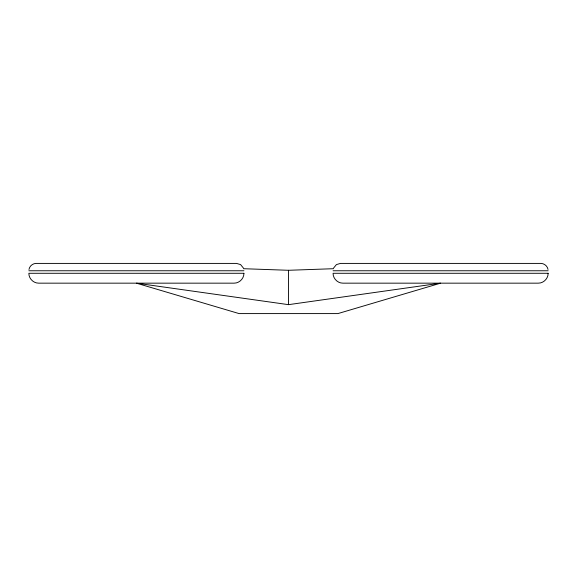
<?xml version="1.0" encoding="UTF-8"?>
<svg xmlns="http://www.w3.org/2000/svg" width="577" height="577" viewBox="0 0 577 577"><rect width="100%" height="100%" fill="white"/><g stroke="black" fill="none" stroke-linecap="round" stroke-linejoin="round"><path stroke-width="0.87" d="M28.973 269.423C29.578 266.026 32.759 263.379 36.207 263.408L236.57 263.408L240.595 264.605L243.415 268.053M333.585 268.053L336.405 264.605L340.43 263.408L540.793 263.408C544.241 263.379 547.422 266.026 548.027 269.423M288.5 304.656L440.612 283.163L337.906 313.592L239.094 313.592L136.388 283.163L288.5 304.656L288.5 270.288L333.441 268.709M28.85 270.764L243.927 270.764M333.073 270.764L548.15 270.764M243.559 268.709L288.5 270.288M243.927 273.282C244.013 278.561 239.325 283.242 234.046 283.163L38.731 283.163C33.452 283.242 28.763 278.561 28.857 273.282L243.927 273.282M548.143 273.282C548.237 278.561 543.548 283.242 538.269 283.163L342.954 283.163C337.675 283.242 332.987 278.561 333.073 273.282L548.15 273.282"/></g></svg>
